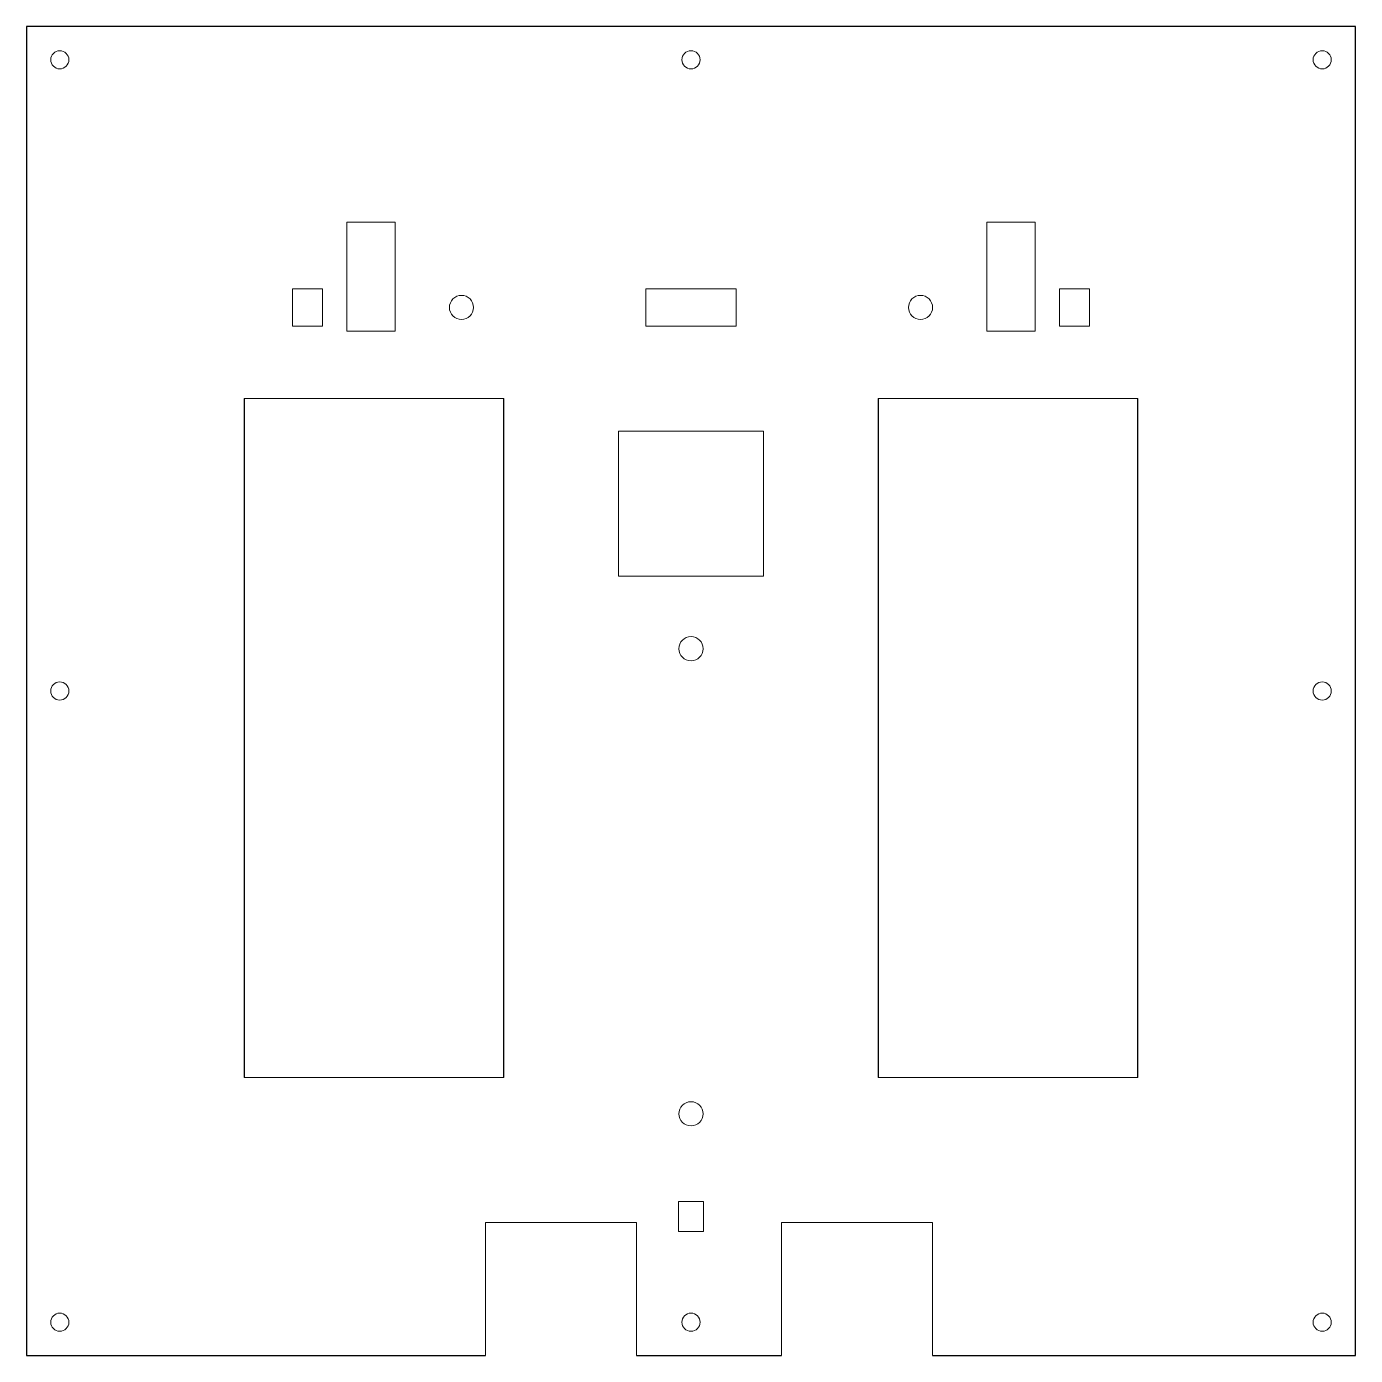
# Model space of a CAD drawing. Header units: millimetres. Extents: x -110 to 110, y -117 to 103.
import ezdxf

# ---------------------------------------------------------------- set-up
doc = ezdxf.new("R2010")
doc.units = ezdxf.units.MM
doc.layers.get('0').update_dxf_attribs({"linetype": 'CONTINUOUS'})

msp = doc.modelspace()

# ---------------------------------------------------------------- linework, layer by layer
for p, q in [((110, 103), (-110, 103)), ((-110, 103), (-110, -117)), ((110, -117), (110, 103)), ((-74, 41.4), (-74, -71)), ((-31, -71), (-31, 41.4)), ((31, 41.4), (31, -71)), ((74, -71), (74, 41.4)), ((-110, -117), (-34, -117)), ((-9, -117), (15, -117)), ((40, -117), (110, -117))]:
    msp.add_line(p, q)
at = {"color": 7, "linetype": 'CONTINUOUS', "lineweight": 15}
for p, q in [((-49, 70.6), (-57, 70.6)), ((-57, 70.6), (-57, 52.6)), ((-49, 52.6), (-49, 70.6)), ((57, 70.6), (49, 70.6)), ((49, 70.6), (49, 52.6)), ((57, 52.6), (57, 70.6)), ((-61, 59.6), (-66, 59.6)), ((-66, 59.6), (-66, 53.4)), ((-61, 53.4), (-61, 59.6)), ((7.5, 59.6), (-7.5, 59.6)), ((-7.5, 59.6), (-7.5, 53.4)), ((7.5, 53.4), (7.5, 59.6)), ((66, 59.6), (61, 59.6)), ((61, 59.6), (61, 53.4)), ((66, 53.4), (66, 59.6)), ((-66, 53.4), (-61, 53.4)), ((-7.5, 53.4), (7.5, 53.4)), ((61, 53.4), (66, 53.4)), ((-57, 52.6), (-49, 52.6)), ((49, 52.6), (57, 52.6)), ((-31, 41.4), (-74, 41.4)), ((74, 41.4), (31, 41.4)), ((-12, 36), (-12, 12)), ((12, 36), (-12, 36)), ((12, 12), (12, 36)), ((-12, 12), (12, 12)), ((-74, -71), (-31, -71)), ((31, -71), (74, -71)), ((2.05, -91.5), (-2.05, -91.5)), ((-2.05, -91.5), (-2.05, -96.5)), ((2.05, -96.5), (2.05, -91.5)), ((-9, -95), (-34, -95)), ((-34, -95), (-34, -117)), ((-9, -117), (-9, -95)), ((-2.05, -96.5), (2.05, -96.5)), ((40, -95), (15, -95)), ((15, -95), (15, -117)), ((40, -117), (40, -95))]:
    msp.add_line(p, q, dxfattribs=at)
for centre, radius in [((-104.5, 97.5), 1.5), ((0, 97.5), 1.5), ((104.5, 97.5), 1.5), ((-38, 56.5), 2), ((38, 56.5), 2), ((0, 0), 2), ((-104.5, -7), 1.5), ((104.5, -7), 1.5), ((0, -77), 2), ((-104.5, -111.5), 1.5), ((0, -111.5), 1.5), ((104.5, -111.5), 1.5)]:
    msp.add_circle(centre, radius, dxfattribs=at)

doc.saveas('drawing.dxf')
